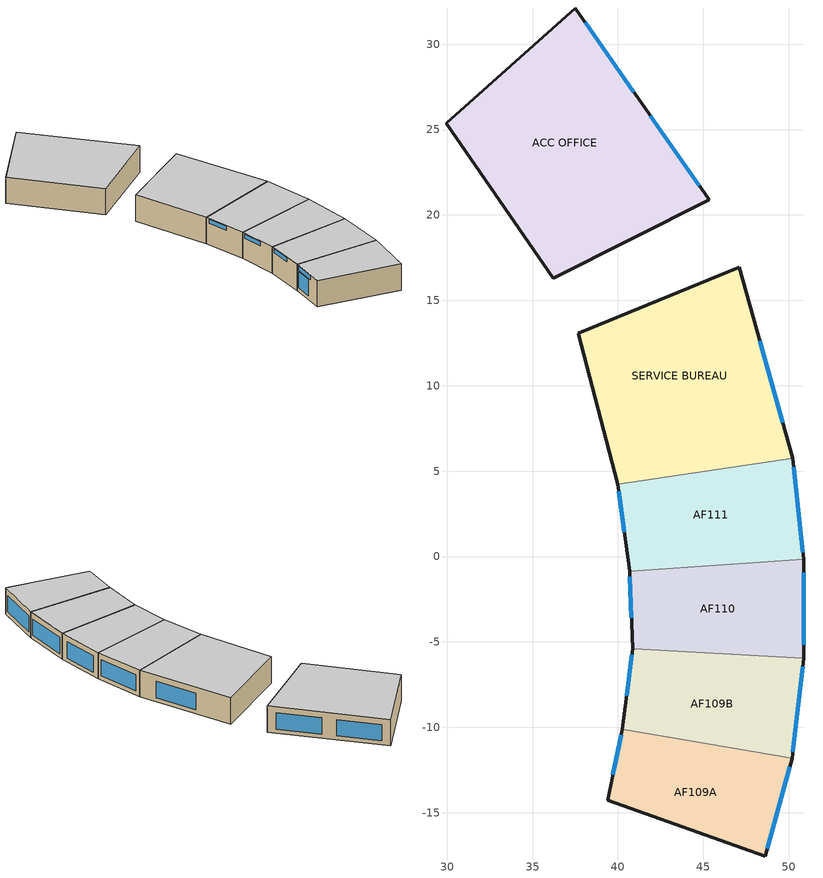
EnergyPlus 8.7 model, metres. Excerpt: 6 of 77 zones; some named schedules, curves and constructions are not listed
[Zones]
ACC OFFICE
 floor adiabatic (SAFAD_ConcreteFloor): 37.5,32.12 45.33,20.9 36.22,16.3 29.95,25.38 z7.63
 wall outside (SAFAD_ConcreteWall): 37.5,32.12 29.95,25.38 36.22,16.3 45.33,20.9 37.5,32.12 z7.63:10.87
 window (SAFAD_Window): 40.93,27.2 38.07,31.3 / 44.76,21.72 41.9,25.82 z8.13:10.13
 ceiling adiabatic (SAFAD_ConcreteRoof): 29.95,25.38 36.22,16.3 45.33,20.9 37.5,32.12 z10.87
SERVICE BUREAU
 floor adiabatic (SAFAD_ConcreteFloor): 47.08,16.93 50.23,5.75 39.99,4.22 37.66,13.06 z7.63
 wall outside (SAFAD_ConcreteWall): 50.23,5.75 47.08,16.93 37.66,13.06 39.99,4.22 z7.63:10.87
 wall adiabatic (SAFAD_PlyboardWall): 39.99,4.22 50.23,5.75 z7.63:10.87
 window (SAFAD_Window): 49.65,7.83 48.29,12.64 z8.13:10.13
 ceiling adiabatic (SAFAD_ConcreteRoof): 37.66,13.06 39.99,4.22 50.23,5.75 47.08,16.93 z10.87
AF111
 floor adiabatic (SAFAD_ConcreteFloor): 50.23,5.75 50.87,-0.15 40.68,-0.86 39.99,4.22 z7.63
 wall outside (SAFAD_ConcreteWall): 50.87,-0.15 50.23,5.75 / 39.99,4.22 40.68,-0.86 z7.63:10.87
 wall adiabatic (SAFAD_PlyboardWall): 50.23,5.75 39.99,4.22 / 40.68,-0.86 50.87,-0.15 z7.63:10.87
 window (SAFAD_Window): 50.83,0.26 50.29,5.23 z8.13:10.13; 40.04,3.81 40.37,1.44 z10.27:10.77
 ceiling adiabatic (SAFAD_ConcreteRoof): 39.99,4.22 40.68,-0.86 50.87,-0.15 50.23,5.75 z10.87
AF109B
 floor adiabatic (SAFAD_ConcreteFloor): 50.87,-5.96 50.19,-11.81 40.25,-10.1 40.85,-5.41 z7.63
 wall outside (SAFAD_ConcreteWall): 40.85,-5.41 40.25,-10.1 / 50.19,-11.81 50.87,-5.96 z7.63:10.87
 wall adiabatic (SAFAD_PlyboardWall): 50.87,-5.96 40.85,-5.41 / 40.25,-10.1 50.19,-11.81 z7.63:10.87
 window (SAFAD_Window): 50.23,-11.41 50.81,-6.45 z8.13:10.13; 40.81,-5.75 40.5,-8.13 z10.27:10.77
 ceiling adiabatic (SAFAD_ConcreteRoof): 40.85,-5.41 40.25,-10.1 50.19,-11.81 50.87,-5.96 z10.87
AF109A
 floor adiabatic (SAFAD_ConcreteFloor): 50.19,-11.81 48.62,-17.53 39.4,-14.27 40.25,-10.1 z7.63
 wall outside (SAFAD_ConcreteWall): 40.25,-10.1 39.4,-14.27 48.62,-17.53 50.19,-11.81 z7.63:10.87
 wall adiabatic (SAFAD_PlyboardWall): 50.19,-11.81 40.25,-10.1 z7.63:10.87
 window (SAFAD_Window): 48.73,-17.12 50.05,-12.3 / 40.18,-10.44 39.78,-12.4 z8.13:10.13; 40.19,-10.43 39.7,-12.78 z10.27:10.77
 ceiling adiabatic (SAFAD_ConcreteRoof): 40.25,-10.1 39.4,-14.27 48.62,-17.53 50.19,-11.81 z10.87
AF110
 floor adiabatic (SAFAD_ConcreteFloor): 50.87,-0.15 50.87,-5.96 40.85,-5.41 40.68,-0.86 z7.63
 wall outside (SAFAD_ConcreteWall): 40.68,-0.86 40.85,-5.41 / 50.87,-5.96 50.87,-0.15 z7.63:10.87
 wall adiabatic (SAFAD_PlyboardWall): 50.87,-0.15 40.68,-0.86 / 40.85,-5.41 50.87,-5.96 z7.63:10.87
 window (SAFAD_Window): 50.87,-5.16 50.87,-0.96 z8.13:10.13; 40.69,-1.18 40.78,-3.57 z10.27:10.77
 ceiling adiabatic (SAFAD_ConcreteRoof): 40.68,-0.86 40.85,-5.41 50.87,-5.96 50.87,-0.15 z10.87
[ZoneList]
ZoneWithIdenticalCoolingSetpoints: AF101, AF102, AF103, AF104, AF109A, AF109B, AF110, AF111, AF207, AF208, AF209, AF210, AF211, AF212, AF213, AF214, AF215, AF304, AF306, AF1B12A, AF1B12B, AF1B12C, AF1B12D, AF1B12E, AF1B12F, CB1 CLASSROOM, CB2 CLASSROOM, CB3 CLASSROOM, CB4 CLASSROOM, CLINIC, GUIDANCE CONSELOR, GUIDANCE OFFICE, CREATIVE HUB, SERVICE BUREAU, ACC OFFICE, FINE ARTS DEPARTMENT, FACULTY ROOM_FINE ARTS, FACULTY ROOM_ARCHITECTURE, ARCHITECTURE DEPARTMENT, DEAN SECRETARY OFFICE, SAFAD CONFERENCE ROOM, DEAN OFFICE, AUXILLIARY OFFICES, IPD, VPPF, AF1B05, AF1B04, AF1B03
[ZoneControl:Thermostat]
ZoneCoolingSetpoint: Zone or ZoneList=ZoneWithIdenticalCoolingSetpoints; Control Type Schedule=ACUControlType; Control 1=CoolingSetpoint
[ThermostatSetpoint:SingleCooling]
CoolingSetpoint: Setpoint Temperature Schedule=CoolingSetpointSchedule
[ZoneHVAC:WindowAirConditioner] Maximum Supply Air Flow Rate {m3/s}=0.31; Maximum Outdoor Air Flow Rate {m3/s}=0; Fan Placement=BlowThrough
Name | Availability Schedule | Supply Air Fan | DX Cooling Coil | Supply Air Fan Operating Mode Schedule | Cooling Convergence Tolerance
AF101WindAC1 | AF101LightEquipmentSchedule | AF101WindAC1Fan | AF101WindAC1DXCoil | AF101LightEquipmentSchedule | 0.001
AF101WindAC2 | AF101LightEquipmentSchedule | AF101WindAC2Fan | AF101WindAC2DXCoil | AF101LightEquipmentSchedule | 1
AF102WindAC1 | AF102LightEquipmentSchedule | AF102WindAC1Fan | AF102WindAC1DXCoil | AF102LightEquipmentSchedule | 0.001
AF102WindAC2 | AF102LightEquipmentSchedule | AF102WindAC2Fan | AF102WindAC2DXCoil | AF102LightEquipmentSchedule | 1
AF103WindAC1 | AF103LightEquipmentSchedule | AF103WindAC1Fan | AF103WindAC1DXCoil | AF103LightEquipmentSchedule | 0.001
AF103WindAC2 | AF103LightEquipmentSchedule | AF103WindAC2Fan | AF103WindAC2DXCoil | AF103LightEquipmentSchedule | 1
AF104WindAC1 | AF104LightEquipmentSchedule | AF104WindAC1Fan | AF104WindAC1DXCoil | AF104LightEquipmentSchedule | 0.001
AF104WindAC2 | AF104LightEquipmentSchedule | AF104WindAC2Fan | AF104WindAC2DXCoil | AF104LightEquipmentSchedule | 1
AF109AWindAC1 | AF109ALightEquipmentSchedule | AF109AWindAC1Fan | AF109AWindAC1DXCoil | AF109ALightEquipmentSchedule | 0.001
AF109AWindAC2 | AF109ALightEquipmentSchedule | AF109AWindAC2Fan | AF109AWindAC2DXCoil | AF109ALightEquipmentSchedule | 1
AF109BWindAC1 | AF109BLightEquipmentSchedule | AF109BWindAC1Fan | AF109BWindAC1DXCoil | AF109BLightEquipmentSchedule | 0.001
AF109BWindAC2 | AF109BLightEquipmentSchedule | AF109BWindAC2Fan | AF109BWindAC2DXCoil | AF109BLightEquipmentSchedule | 1
AF110WindAC1 | AF110LightEquipmentSchedule | AF110WindAC1Fan | AF110WindAC1DXCoil | AF110LightEquipmentSchedule | 0.001
AF110WindAC2 | AF110LightEquipmentSchedule | AF110WindAC2Fan | AF110WindAC2DXCoil | AF110LightEquipmentSchedule | 1
AF111WindAC1 | AF111LightEquipmentSchedule | AF111WindAC1Fan | AF111WindAC1DXCoil | AF111LightEquipmentSchedule | 0.001
AF111WindAC2 | AF111LightEquipmentSchedule | AF111WindAC2Fan | AF111WindAC2DXCoil | AF111LightEquipmentSchedule | 1
AF207WindAC1 | AF207LightEquipmentSchedule | AF207WindAC1Fan | AF207WindAC1DXCoil | AF207LightEquipmentSchedule | 0.001
AF207WindAC2 | AF207LightEquipmentSchedule | AF207WindAC2Fan | AF207WindAC2DXCoil | AF207LightEquipmentSchedule | 1
AF208WindAC1 | AF208LightEquipmentSchedule | AF208WindAC1Fan | AF208WindAC1DXCoil | AF208LightEquipmentSchedule | 0.001
AF208WindAC2 | AF208LightEquipmentSchedule | AF208WindAC2Fan | AF208WindAC2DXCoil | AF208LightEquipmentSchedule | 1
AF209WindAC1 | AF209LightEquipmentSchedule | AF209WindAC1Fan | AF209WindAC1DXCoil | AF209LightEquipmentSchedule | 0.001
AF209WindAC2 | AF209LightEquipmentSchedule | AF209WindAC2Fan | AF209WindAC2DXCoil | AF209LightEquipmentSchedule | 1
AF210WindAC1 | AF210LightEquipmentSchedule | AF210WindAC1Fan | AF210WindAC1DXCoil | AF210LightEquipmentSchedule | 0.001
AF210WindAC2 | AF210LightEquipmentSchedule | AF210WindAC2Fan | AF210WindAC2DXCoil | AF210LightEquipmentSchedule | 1
AF211WindAC1 | AF211LightEquipmentSchedule | AF211WindAC1Fan | AF211WindAC1DXCoil | AF211LightEquipmentSchedule | 0.001
AF211WindAC2 | AF211LightEquipmentSchedule | AF211WindAC2Fan | AF211WindAC2DXCoil | AF211LightEquipmentSchedule | 1
AF212WindAC1 | AF212LightEquipmentSchedule | AF212WindAC1Fan | AF212WindAC1DXCoil | AF212LightEquipmentSchedule | 0.001
AF212WindAC2 | AF212LightEquipmentSchedule | AF212WindAC2Fan | AF212WindAC2DXCoil | AF212LightEquipmentSchedule | 1
AF213WindAC1 | AF213LightEquipmentSchedule | AF213WindAC1Fan | AF213WindAC1DXCoil | AF213LightEquipmentSchedule | 0.001
AF213WindAC2 | AF213LightEquipmentSchedule | AF213WindAC2Fan | AF213WindAC2DXCoil | AF213LightEquipmentSchedule | 1
AF214WindAC1 | AF214LightEquipmentSchedule | AF214WindAC1Fan | AF214WindAC1DXCoil | AF214LightEquipmentSchedule | 0.001
AF214WindAC2 | AF214LightEquipmentSchedule | AF214WindAC2Fan | AF214WindAC2DXCoil | AF214LightEquipmentSchedule | 1
AF215WindAC1 | AF215LightEquipmentSchedule | AF215WindAC1Fan | AF215WindAC1DXCoil | AF215LightEquipmentSchedule | 0.001
AF215WindAC2 | AF215LightEquipmentSchedule | AF215WindAC2Fan | AF215WindAC2DXCoil | AF215LightEquipmentSchedule | 1
AF304WindAC1 | AF304LightEquipmentSchedule | AF304WindAC1Fan | AF304WindAC1DXCoil | AF304LightEquipmentSchedule | 0.001
AF304WindAC2 | AF304LightEquipmentSchedule | AF304WindAC2Fan | AF304WindAC2DXCoil | AF304LightEquipmentSchedule | 1
AF306WindAC1 | AF306LightEquipmentSchedule | AF306WindAC1Fan | AF306WindAC1DXCoil | AF306LightEquipmentSchedule | 0.001
AF306WindAC2 | AF306LightEquipmentSchedule | AF306WindAC2Fan | AF306WindAC2DXCoil | AF306LightEquipmentSchedule | 1
AF1B12AWindAC1 | AF1B12aLightEquipmentSchedule | AF1B12AWindAC1Fan | AF1B12AWindAC1DXCoil | AF1B12aLightEquipmentSchedule | 0.001
AF1B12AWindAC2 | AF1B12aLightEquipmentSchedule | AF1B12AWindAC2Fan | AF1B12AWindAC2DXCoil | AF1B12aLightEquipmentSchedule | 1
AF1B12BWindAC1 | AF1B12bLightEquipmentSchedule | AF1B12BWindAC1Fan | AF1B12BWindAC1DXCoil | AF1B12bLightEquipmentSchedule | 0.001
AF1B12BWindAC2 | AF1B12bLightEquipmentSchedule | AF1B12BWindAC2Fan | AF1B12BWindAC2DXCoil | AF1B12bLightEquipmentSchedule | 1
AF1B12CWindAC1 | AF1B12cLightEquipmentSchedule | AF1B12CWindAC1Fan | AF1B12CWindAC1DXCoil | AF1B12cLightEquipmentSchedule | 0.001
AF1B12CWindAC2 | AF1B12cLightEquipmentSchedule | AF1B12CWindAC2Fan | AF1B12CWindAC2DXCoil | AF1B12cLightEquipmentSchedule | 1
AF1B12DWindAC1 | AF1B12dLightEquipmentSchedule | AF1B12DWindAC1Fan | AF1B12DWindAC1DXCoil | AF1B12dLightEquipmentSchedule | 0.001
AF1B12DWindAC2 | AF1B12dLightEquipmentSchedule | AF1B12DWindAC2Fan | AF1B12DWindAC2DXCoil | AF1B12dLightEquipmentSchedule | 1
AF1B12EWindAC1 | AF1B12eLightEquipmentSchedule | AF1B12EWindAC1Fan | AF1B12EWindAC1DXCoil | AF1B12eLightEquipmentSchedule | 0.001
AF1B12EWindAC2 | AF1B12eLightEquipmentSchedule | AF1B12EWindAC2Fan | AF1B12EWindAC2DXCoil | AF1B12eLightEquipmentSchedule | 1
AF1B12FWindAC1 | AF1B12fLightEquipmentSchedule | AF1B12FWindAC1Fan | AF1B12FWindAC1DXCoil | AF1B12fLightEquipmentSchedule | 0.001
AF1B12FWindAC2 | AF1B12fLightEquipmentSchedule | AF1B12FWindAC2Fan | AF1B12FWindAC2DXCoil | AF1B12fLightEquipmentSchedule | 1
AFCB1WindAC1 | AFCB1LightEquipmentSchedule | AFCB1WindAC1Fan | AFCB1WindAC1DXCoil | AFCB1LightEquipmentSchedule | 0.001
AFCB1WindAC2 | AFCB1LightEquipmentSchedule | AFCB1WindAC2Fan | AFCB1WindAC2DXCoil | AFCB1LightEquipmentSchedule | 1
AFCB2WindAC1 | AFCB2LightEquipmentSchedule | AFCB2WindAC1Fan | AFCB2WindAC1DXCoil | AFCB2LightEquipmentSchedule | 0.001
AFCB2WindAC2 | AFCB2LightEquipmentSchedule | AFCB2WindAC2Fan | AFCB2WindAC2DXCoil | AFCB2LightEquipmentSchedule | 1
AFCB3WindAC1 | AFCB3LightEquipmentSchedule | AFCB3WindAC1Fan | AFCB3WindAC1DXCoil | AFCB3LightEquipmentSchedule | 0.001
AFCB3WindAC2 | AFCB3LightEquipmentSchedule | AFCB3WindAC2Fan | AFCB3WindAC2DXCoil | AFCB3LightEquipmentSchedule | 1
AFCB4WindAC1 | AFCB4LightEquipmentSchedule | AFCB4WindAC1Fan | AFCB4WindAC1DXCoil | AFCB4LightEquipmentSchedule | 0.001
AFCB4WindAC2 | AFCB4LightEquipmentSchedule | AFCB4WindAC2Fan | AFCB4WindAC2DXCoil | AFCB4LightEquipmentSchedule | 1
ClinicWindAC1 | SAFADOffices_Schedule | ClinicWindAC1Fan | ClinicWindAC1DXCoil | SAFADOffices_Schedule | 0.001
CounselorWindAC1 | SAFADOffices_Schedule | CounselorWindAC1Fan | CounselorWindAC1DXCoil | SAFADOffices_Schedule | 0.001
GuidanceOfficeWindAC1 | SAFADOffices_Schedule | GuidanceOfficeWindAC1Fan | GuidanceOfficeWindAC1DXCoil | SAFADOffices_Schedule | 0.001
CreativeHubWindAC1 | SAFADOffices_Schedule | CreativeHubWindAC1Fan | CreativeHubWindAC1DXCoil | SAFADOffices_Schedule | 0.001
CreativeHubOfficeWindAC1 | SAFADOffices_Schedule | CreativeHubOfficeWindAC1Fan | CreativeHubOfficeWindAC1DXCoil | SAFADOffices_Schedule | 1
DiscussionRoomWindAC1 | SAFADOffices_Schedule | DiscussionRoomWindAC1Fan | DiscussionRoomWindAC1DXCoil | SAFADOffices_Schedule | 1
ServiceBureauWindAC1 | SAFADOffices_Schedule | ServiceBureauWindAC1Fan | ServiceBureauWindAC1DXCoil | SAFADOffices_Schedule | 0.001
ServiceBureauWindAC2 | SAFADOffices_Schedule | ServiceBureauWindAC2Fan | ServiceBureauWindAC2DXCoil | SAFADOffices_Schedule | 1
ServiceBureauWindAC3 | SAFADOffices_Schedule | ServiceBureauWindAC3Fan | ServiceBureauWindAC3DXCoil | SAFADOffices_Schedule | 1
ServiceBureauWindAC4 | SAFADOffices_Schedule | ServiceBureauWindAC4Fan | ServiceBureauWindAC4DXCoil | SAFADOffices_Schedule | 1
ACCWindAC1 | SAFADOffices_Schedule | ACCWindAC1Fan | ACCWindAC1DXCoil | SAFADOffices_Schedule | 0.001
ACCWindAC2 | SAFADOffices_Schedule | ACCWindAC2Fan | ACCWindAC2DXCoil | SAFADOffices_Schedule | 1
FineArtsDeptWindAC1 | SAFADOffices_Schedule | FineArtsDeptWindAC1Fan | FineArtsDeptWindAC1DXCoil | SAFADOffices_Schedule | 0.001
FineArtsDeptWindAC2 | SAFADOffices_Schedule | FineArtsDeptWindAC2Fan | FineArtsDeptWindAC2DXCoil | SAFADOffices_Schedule | 1
FineArtsFacultyWindAC1 | SAFADOffices_Schedule | FineArtsFacultyWindAC1Fan | FineArtsFacultyWindAC1DXCoil | SAFADOffices_Schedule | 0.001
FineArtsFacultyWindAC2 | SAFADOffices_Schedule | FineArtsFacultyWindAC2Fan | FineArtsFacultyWindAC2DXCoil | SAFADOffices_Schedule | 1
ArchiFacultyWindAC1 | SAFADOffices_Schedule | ArchiFacultyWindAC1Fan | ArchiFacultyWindAC1DXCoil | SAFADOffices_Schedule | 0.001
ArchiFacultyWindAC2 | SAFADOffices_Schedule | ArchiFacultyWindAC2Fan | ArchiFacultyWindAC2DXCoil | SAFADOffices_Schedule | 1
ArchiFacultyWindAC3 | SAFADOffices_Schedule | ArchiFacultyWindAC3Fan | ArchiFacultyWindAC3DXCoil | SAFADOffices_Schedule | 1
ArchiDeptWindAC1 | SAFADOffices_Schedule | ArchiDeptWindAC1Fan | ArchiDeptWindAC1DXCoil | SAFADOffices_Schedule | 0.001
ArchiDeptWindAC2 | SAFADOffices_Schedule | ArchiDeptWindAC2Fan | ArchiDeptWindAC2DXCoil | SAFADOffices_Schedule | 1
DeanSecWindAC1 | SAFADOffices_Schedule | DeanSecWindAC1Fan | DeanSecWindAC1DXCoil | SAFADOffices_Schedule | 0.001
SAFADConfWindAC1 | SAFADOffices_Schedule | SAFADConfWindAC1Fan | SAFADConfWindAC1DXCoil | SAFADOffices_Schedule | 0.001
DeanOfficeWindAC1 | SAFADOffices_Schedule | DeanOfficeWindAC1Fan | DeanOfficeWindAC1DXCoil | SAFADOffices_Schedule | 0.001
AuxOfficesWindAC1 | SAFADOffices_Schedule | AuxOfficesWindAC1Fan | AuxOfficesWindAC1DXCoil | SAFADOffices_Schedule | 0.001
AuxOfficesWindAC2 | SAFADOffices_Schedule | AuxOfficesWindAC2Fan | AuxOfficesWindAC2DXCoil | SAFADOffices_Schedule | 1
AuxOfficesWindAC3 | SAFADOffices_Schedule | AuxOfficesWindAC3Fan | AuxOfficesWindAC3DXCoil | SAFADOffices_Schedule | 1
IPDWindAC1 | SAFADOffices_Schedule | IPDWindAC1Fan | IPDWindAC1DXCoil | SAFADOffices_Schedule | 0.001
IPDWindAC2 | SAFADOffices_Schedule | IPDWindAC2Fan | IPDWindAC2DXCoil | SAFADOffices_Schedule | 1
VPPFWindAC1 | SAFADOffices_Schedule | VPPFWindAC1Fan | VPPFWindAC1DXCoil | SAFADOffices_Schedule | 0.001
FilmRoomWindAC | EverydayON | FilmRoomWindACFan | FilmRoomWindACDXCoil | EverydayON | 0.001
ServerRoomWindAC | EverydayON | ServerRoomWindACFan | ServerRoomWindACDXCoil | EverydayON | 0.001
LockedRoomWindAC | EverydayON | LockedRoomWindACFan | LockedRoomWindACDXCoil | EverydayON | 0.001
[Fan:OnOff] Fan Total Efficiency=0.403165; Pressure Rise {Pa}=75; Maximum Flow Rate {m3/s}=0.31; Motor Efficiency=0.9; Motor In Airstream Fraction=1
Name | Availability Schedule
AF101WindAC1Fan; AF101WindAC2Fan | AF101LightEquipmentSchedule
AF102WindAC1Fan; AF102WindAC2Fan | AF102LightEquipmentSchedule
AF103WindAC1Fan; AF103WindAC2Fan | AF103LightEquipmentSchedule
AF104WindAC1Fan; AF104WindAC2Fan | AF104LightEquipmentSchedule
AF109AWindAC1Fan; AF109AWindAC2Fan | AF109ALightEquipmentSchedule
AF109BWindAC1Fan; AF109BWindAC2Fan | AF109BLightEquipmentSchedule
AF110WindAC1Fan; AF110WindAC2Fan | AF110LightEquipmentSchedule
AF111WindAC1Fan; AF111WindAC2Fan | AF111LightEquipmentSchedule
AF207WindAC1Fan; AF207WindAC2Fan | AF207LightEquipmentSchedule
AF208WindAC1Fan; AF208WindAC2Fan | AF208LightEquipmentSchedule
AF209WindAC1Fan; AF209WindAC2Fan | AF209LightEquipmentSchedule
AF210WindAC1Fan; AF210WindAC2Fan | AF210LightEquipmentSchedule
AF211WindAC1Fan; AF211WindAC2Fan | AF211LightEquipmentSchedule
AF212WindAC1Fan; AF212WindAC2Fan | AF212LightEquipmentSchedule
AF213WindAC1Fan; AF213WindAC2Fan | AF213LightEquipmentSchedule
AF214WindAC1Fan; AF214WindAC2Fan | AF214LightEquipmentSchedule
AF215WindAC1Fan; AF215WindAC2Fan | AF215LightEquipmentSchedule
AF304WindAC1Fan; AF304WindAC2Fan | AF304LightEquipmentSchedule
AF306WindAC1Fan; AF306WindAC2Fan | AF306LightEquipmentSchedule
AF1B12AWindAC1Fan; AF1B12AWindAC2Fan | AF1B12aLightEquipmentSchedule
AF1B12BWindAC1Fan; AF1B12BWindAC2Fan | AF1B12bLightEquipmentSchedule
AF1B12CWindAC1Fan; AF1B12CWindAC2Fan | AF1B12cLightEquipmentSchedule
AF1B12DWindAC1Fan; AF1B12DWindAC2Fan | AF1B12dLightEquipmentSchedule
AF1B12EWindAC1Fan; AF1B12EWindAC2Fan | AF1B12eLightEquipmentSchedule
AF1B12FWindAC1Fan; AF1B12FWindAC2Fan | AF1B12fLightEquipmentSchedule
AFCB1WindAC1Fan; AFCB1WindAC2Fan | AFCB1LightEquipmentSchedule
AFCB2WindAC1Fan; AFCB2WindAC2Fan | AFCB2LightEquipmentSchedule
AFCB3WindAC1Fan; AFCB3WindAC2Fan | AFCB3LightEquipmentSchedule
AFCB4WindAC1Fan; AFCB4WindAC2Fan | AFCB4LightEquipmentSchedule
ClinicWindAC1Fan; CounselorWindAC1Fan; GuidanceOfficeWindAC1Fan; CreativeHubWindAC1Fan; CreativeHubOfficeWindAC1Fan; DiscussionRoomWindAC1Fan; ServiceBureauWindAC1Fan; ServiceBureauWindAC2Fan; ServiceBureauWindAC3Fan; ServiceBureauWindAC4Fan; ACCWindAC1Fan; ACCWindAC2Fan; FineArtsDeptWindAC1Fan; FineArtsDeptWindAC2Fan; FineArtsFacultyWindAC1Fan; FineArtsFacultyWindAC2Fan; ArchiFacultyWindAC1Fan; ArchiFacultyWindAC2Fan; ArchiFacultyWindAC3Fan; ArchiDeptWindAC1Fan; ArchiDeptWindAC2Fan; DeanSecWindAC1Fan; SAFADConfWindAC1Fan; DeanOfficeWindAC1Fan; AuxOfficesWindAC1Fan; AuxOfficesWindAC2Fan; AuxOfficesWindAC3Fan; IPDWindAC1Fan; IPDWindAC2Fan; VPPFWindAC1Fan | SAFADOffices_Schedule
FilmRoomWindACFan; ServerRoomWindACFan; LockedRoomWindACFan | EverydayON
[Coil:Cooling:DX:SingleSpeed] Gross Rated Total Cooling Capacity {W}=6476; Gross Rated Sensible Heat Ratio=0.75; Gross Rated Cooling COP {W/W}=4.65726; Rated Air Flow Rate {m3/s}=0.31; Rated Evaporator Fan Power Per Volume Flow Rate {W/(m3/s)}=214; Total Cooling Capacity Function of Temperature Curve=WindACCoolCapFT; Total Cooling Capacity Function of Flow Fraction Curve=WindACCoolCapFFF; Energy Input Ratio Function of Temperature Curve=WindACEIRFT; Energy Input Ratio Function of Flow Fraction Curve=WindACEIRFFF; Part Load Fraction Correlation Curve=WindACPLFFPLR
Name | Availability Schedule
AF101WindAC1DXCoil; AF101WindAC2DXCoil | AF101LightEquipmentSchedule
AF102WindAC1DXCoil; AF102WindAC2DXCoil | AF102LightEquipmentSchedule
AF103WindAC1DXCoil; AF103WindAC2DXCoil | AF103LightEquipmentSchedule
AF104WindAC1DXCoil; AF104WindAC2DXCoil | AF104LightEquipmentSchedule
AF109AWindAC1DXCoil; AF109AWindAC2DXCoil | AF109ALightEquipmentSchedule
AF109BWindAC1DXCoil; AF109BWindAC2DXCoil | AF109BLightEquipmentSchedule
AF110WindAC1DXCoil; AF110WindAC2DXCoil | AF110LightEquipmentSchedule
AF111WindAC1DXCoil; AF111WindAC2DXCoil | AF111LightEquipmentSchedule
AF207WindAC1DXCoil; AF207WindAC2DXCoil | AF207LightEquipmentSchedule
AF208WindAC1DXCoil; AF208WindAC2DXCoil | AF208LightEquipmentSchedule
AF209WindAC1DXCoil; AF209WindAC2DXCoil | AF209LightEquipmentSchedule
AF210WindAC1DXCoil; AF210WindAC2DXCoil | AF210LightEquipmentSchedule
AF211WindAC1DXCoil; AF211WindAC2DXCoil | AF211LightEquipmentSchedule
AF212WindAC1DXCoil; AF212WindAC2DXCoil | AF212LightEquipmentSchedule
AF213WindAC1DXCoil; AF213WindAC2DXCoil | AF213LightEquipmentSchedule
AF214WindAC1DXCoil; AF214WindAC2DXCoil | AF214LightEquipmentSchedule
AF215WindAC1DXCoil; AF215WindAC2DXCoil | AF215LightEquipmentSchedule
AF304WindAC1DXCoil; AF304WindAC2DXCoil | AF304LightEquipmentSchedule
AF306WindAC1DXCoil; AF306WindAC2DXCoil | AF306LightEquipmentSchedule
AF1B12AWindAC1DXCoil; AF1B12AWindAC2DXCoil | AF1B12aLightEquipmentSchedule
AF1B12BWindAC1DXCoil; AF1B12BWindAC2DXCoil | AF1B12bLightEquipmentSchedule
AF1B12CWindAC1DXCoil; AF1B12CWindAC2DXCoil | AF1B12cLightEquipmentSchedule
AF1B12DWindAC1DXCoil; AF1B12DWindAC2DXCoil | AF1B12dLightEquipmentSchedule
AF1B12EWindAC1DXCoil; AF1B12EWindAC2DXCoil | AF1B12eLightEquipmentSchedule
AF1B12FWindAC1DXCoil; AF1B12FWindAC2DXCoil | AF1B12fLightEquipmentSchedule
AFCB1WindAC1DXCoil; AFCB1WindAC2DXCoil | AFCB1LightEquipmentSchedule
AFCB2WindAC1DXCoil; AFCB2WindAC2DXCoil | AFCB2LightEquipmentSchedule
AFCB3WindAC1DXCoil; AFCB3WindAC2DXCoil | AFCB3LightEquipmentSchedule
AFCB4WindAC1DXCoil; AFCB4WindAC2DXCoil | AFCB4LightEquipmentSchedule
ClinicWindAC1DXCoil; CounselorWindAC1DXCoil; GuidanceOfficeWindAC1DXCoil; CreativeHubWindAC1DXCoil; CreativeHubOfficeWindAC1DXCoil; DiscussionRoomWindAC1DXCoil; ServiceBureauWindAC1DXCoil; ServiceBureauWindAC2DXCoil; ServiceBureauWindAC3DXCoil; ServiceBureauWindAC4DXCoil; ACCWindAC1DXCoil; ACCWindAC2DXCoil; FineArtsDeptWindAC1DXCoil; FineArtsDeptWindAC2DXCoil; FineArtsFacultyWindAC1DXCoil; FineArtsFacultyWindAC2DXCoil; ArchiFacultyWindAC1DXCoil; ArchiFacultyWindAC2DXCoil; ArchiFacultyWindAC3DXCoil; ArchiDeptWindAC1DXCoil; ArchiDeptWindAC2DXCoil; DeanSecWindAC1DXCoil; SAFADConfWindAC1DXCoil; DeanOfficeWindAC1DXCoil; AuxOfficesWindAC1DXCoil; AuxOfficesWindAC2DXCoil; AuxOfficesWindAC3DXCoil; IPDWindAC1DXCoil; IPDWindAC2DXCoil; VPPFWindAC1DXCoil | SAFADOffices_Schedule
FilmRoomWindACDXCoil; ServerRoomWindACDXCoil; LockedRoomWindACDXCoil | EverydayON
[Schedule:Compact]
AF101ACUSchedule: Through: 12/31, For: Monday, Until: 10:30, 0, Until: 14:30, 1, Until: 16:00, 0, Until: 18:30, 1, Until: 24:00, 0, For: Wednesday, Until: 10:30, 0, Until: 14:30, 1, Until: 16:00, 0, Until: 18:30, 1, Until: 24:00, 0, For: Friday, Until: 10:30, 0, Until: 14:30, 1, Until: 16:00, 0, Until: 18:30, 1, Until: 24:00, 0, For: Tuesday, Until: 07:30, 0, Until: 10:00, 1, Until: 10:30, 0, Until: 20:00, 1, Until: 24:00, 0, For: Thursday, Until: 07:30, 0, Until: 10:00, 1, Until: 10:30, 0, Until: 20:00, 1, Until: 24:00, 0, For: Saturday, Until: 08:00, 0, Until: 11:00, 1, Until: 11:30, 0, Until: 17:30, 1, Until: 18:00, 0, Until: 21:00, 1, Until: 24:00, 0, For: Sunday, Until: 24:00, 0
ACUControlType: Through: 12/31, For: AllDays, Until: 24:00, 2
CoolingSetpointSchedule: Through: 12/31, For: AllDays, Until: 24:00, 26
AF102ACUSchedule: Through: 12/31, For: Monday, Until: 11:30, 0, Until: 18:30, 1, Until: 24:00, 0, For: Wednesday, Until: 11:30, 0, Until: 18:30, 1, Until: 24:00, 0, For: Friday, Until: 11:30, 0, Until: 18:30, 1, Until: 24:00, 0, For: Tuesday, Until: 07:30, 0, Until: 10:30, 1, Until: 12:00, 0, Until: 18:00, 1, Until: 24:00, 0, For: Thursday, Until: 07:30, 0, Until: 10:30, 1, Until: 12:00, 0, Until: 18:00, 1, Until: 24:00, 0, For: Sunday, Until: 24:00, 0
AF103ACUSchedule: Through: 12/31, For: Monday, Until: 07:30, 0, Until: 09:30, 1, Until: 10:30, 0, Until: 11:30, 1, Until: 12:30, 0, Until: 15:30, 1, Until: 17:30, 0, Until: 19:30, 1, Until: 24:00, 0, For: Wednesday, Until: 07:30, 0, Until: 09:30, 1, Until: 10:30, 0, Until: 11:30, 1, Until: 12:30, 0, Until: 13:30, 1, Until: 24:00, 0, For: Friday, Until: 07:30, 0, Until: 09:30, 1, Until: 10:30, 0, Until: 11:30, 1, Until: 12:30, 0, Until: 13:30, 1, Until: 24:00, 0, For: Tuesday, Until: 07:30, 0, Until: 10:30, 1, Until: 15:00, 0, Until: 16:30, 1, Until: 24:00, 0, For: Thursday, Until: 07:30, 0, Until: 10:30, 1, Until: 15:00, 0, Until: 16:30, 1, Until: 24:00, 0, For: Saturday, Until: 09:00, 0, Until: 12:00, 1, Until: 13:30, 0, Until: 16:30, 1, Until: 17:00, 0, Until: 20:00, 1, Until: 24:00, 0, For: Sunday, Until: 24:00, 0
AF104ACUSchedule: Through: 12/31, For: Monday, Until: 07:30, 0, Until: 09:30, 1, Until: 24:00, 0, For: Wednesday, Until: 07:30, 0, Until: 09:30, 1, Until: 24:00, 0, For: Friday, Until: 07:30, 0, Until: 12:30, 1, Until: 24:00, 0, For: Tuesday, Until: 12:30, 0, Until: 15:30, 1, Until: 16:00, 0, Until: 19:00, 1, Until: 24:00, 0, For: Thursday, Until: 07:30, 0, Until: 11:30, 1, Until: 12:30, 0, Until: 16:30, 1, Until: 24:00, 0, For: Saturday, Until: 15:30, 0, Until: 18:30, 1, Until: 24:00, 0, For: Sunday, Until: 24:00, 0
AF109AACUSchedule: Through: 12/31, For: Monday, Until: 07:30, 0, Until: 12:30, 1, Until: 24:00, 0, For: Tuesday, Until: 24:00, 0, For: Wednesday, Until: 24:00, 0, For: Thursday, Until: 24:00, 0, For: Friday, Until: 12:30, 0, Until: 20:30, 1, Until: 24:00, 0, For: Saturday, Until: 24:00, 0, For: Sunday, Until: 24:00, 0
AF109BACUSchedule: Through: 12/31, For: Monday, Until: 08:00, 0, Until: 13:00, 1, Until: 24:00, 0, For: Tuesday, Until: 15:00, 0, Until: 20:00, 1, Until: 24:00, 0, For: Wednesday, Until: 08:00, 0, Until: 13:00, 1, Until: 24:00, 0, For: Thursday, Until: 15:00, 0, Until: 20:00, 1, Until: 24:00, 0, For: Friday, Until: 24:00, 0, For: Saturday, Until: 24:00, 0, For: Sunday, Until: 24:00, 0
AF110ACUSchedule: Through: 12/31, For: Monday, Until: 08:00, 0, Until: 10:30, 1, Until: 24:00, 0, For: Tuesday, Until: 13:30, 0, Until: 20:00, 1, Until: 24:00, 0, For: Wednesday, Until: 08:00, 0, Until: 10:30, 1, Until: 14:30, 0, Until: 16:30, 1, Until: 24:00, 0, For: Thursday, Until: 09:00, 0, Until: 10:30, 1, Until: 15:00, 0, Until: 20:00, 1, Until: 24:00, 0, For: Friday, Until: 07:30, 0, Until: 12:30, 1, Until: 14:30, 0, Until: 16:00, 1, Until: 24:00, 0, For: Saturday, Until: 09:30, 0, Until: 11:00, 1, Until: 24:00, 0, For: Sunday, Until: 24:00, 0
AF111ACUSchedule: Through: 12/31, For: Monday, Until: 10:30, 0, Until: 13:00, 1, Until: 24:00, 0, For: Tuesday, Until: 09:30, 0, Until: 11:30, 1, Until: 13:30, 0, Until: 20:00, 1, Until: 24:00, 0, For: Wednesday, Until: 10:30, 0, Until: 13:00, 1, Until: 24:00, 0, For: Thursday, Until: 08:30, 0, Until: 10:00, 1, Until: 15:00, 0, Until: 20:00, 1, Until: 24:00, 0, For: Friday, Until: 08:30, 0, Until: 13:30, 1, Until: 24:00, 0, For: Saturday, Until: 24:00, 0, For: Sunday, Until: 24:00, 0
AF101LightEquipmentSchedule: Through: 12/31, For: Monday Wednesday Friday, Until: 10:30, 0, Until: 18:30, 1, Until: 24:00, 0, For: Tuesday Thursday, Until: 07:30, 0, Until: 20:00, 1, Until: 24:00, 0, For: Saturday, Until: 08:00, 0, Until: 21:00, 1, Until: 24:00, 0, For: Sunday, Until: 24:00, 0
AF102LightEquipmentSchedule: Through: 12/31, For: Monday Wednesday Friday, Until: 11:30, 0, Until: 18:30, 1, Until: 24:00, 0, For: Tuesday Thursday, Until: 07:30, 0, Until: 18:00, 1, Until: 24:00, 0, For: Saturday, Until: 08:00, 0, Until: 14:30, 1, Until: 24:00, 0, For: Sunday, Until: 24:00, 0
AF103LightEquipmentSchedule: Through: 12/31, For: Monday, Until: 07:30, 0, Until: 19:30, 1, Until: 24:00, 0, For: Tuesday Thursday, Until: 07:30, 0, Until: 16:30, 1, Until: 24:00, 0, For: Wednesday Friday, Until: 07:30, 0, Until: 13:30, 1, Until: 24:00, 0, For: Saturday, Until: 09:00, 0, Until: 20:00, 1, Until: 24:00, 0, For: Sunday, Until: 24:00
AF104LightEquipmentSchedule: Through: 12/31, For: Monday Wednesday, Until: 07:30, 0, Until: 09:30, 1, Until: 24:00, 0, For: Tuesday, Until: 12:30, 0, Until: 19:00, 1, Until: 24:00, 0, For: Thursday, Until: 07:30, 0, Until: 16:30, 1, Until: 24:00, 0, For: Friday, Until: 07:30, 0, Until: 12:30, 1, Until: 24:00, 0, For: Saturday, Until: 15:30, 0, Until: 18:30, 1, Until: 24:00, 0, For: Sunday, Until: 24:00, 0
AF109ALightEquipmentSchedule: Through: 12/31, For: Monday, Until: 07:30, 0, Until: 12:30, 1, Until: 24:00, 0, For: Friday, Until: 12:30, 0, Until: 20:30, 1, Until: 24:00, 0, For: Tuesday Wednesday Thursday Saturday Sunday, Until: 24:00, 0
AF109BLightEquipmentSchedule: Through: 12/31, For: Monday Wednesday, Until: 08:00, 0, Until: 13:00, 1, Until: 24:00, 0, For: Tuesday Thursday, Until: 14:00, 0, Until: 20:00, 1, Until: 24:00, 0, For: Friday Saturday Sunday, Until: 24:00, 0
AF110LightEquipmentSchedule: Through: 12/31, For: Monday, Until: 08:00, 0, Until: 10:30, 1, Until: 24:00, 0, For: Tuesday, Until: 13:30, 0, Until: 20:00, 1, Until: 24:00, 0, For: Wednesday, Until: 08:00, 0, Until: 16:30, 1, Until: 24:00, 0, For: Thursday, Until: 08:00, 0, Until: 09:00, 1, Until: 24:00, 0, For: Friday, Until: 07:30, 0, Until: 16:00, 1, Until: 24:00, 0, For: Saturday, Until: 09:30, 0, Until: 11:00, 1, Until: 24:00, 0, For: Sunday, Until: 24:00, 0
AF111LightEquipmentSchedule: Through: 12/31, For: Monday, Until: 10:30, 0, Until: 13:00, 1, Until: 24:00, 0, For: Tuesday, Until: 09:30, 0, Until: 20:00, 1, Until: 24:00, 0, For: Wednesday, Until: 10:30, 0, Until: 13:00, 1, Until: 24:00, 0, For: Thursday, Until: 08:30, 0, Until: 08:00, 1, Until: 24:00, 0, For: Friday, Until: 08:30, 0, Until: 13:30, 1, Until: 24:00, 0, For: Saturday Sunday, Until: 24:00, 0
AF207LightEquipmentSchedule: Through: 12/31, For: Tuesday, Until: 08:30, 0, Until: 17:30, 1, Until: 24:00, 0, For: Wednesday, Until: 09:30, 0, Until: 12:30, 1, Until: 24:00, 0, For: Friday, Until: 08:30, 0, Until: 15:30, 1, Until: 24:00, 0, For: Saturday, Until: 08:30, 0, Until: 11:30, 1, Until: 24:00, 0, For: Monday Thursday Sunday, Until: 24:00, 0
AF208LightEquipmentSchedule: Through: 12/31, For: Monday Wednesday, Until: 10:30, 0, Until: 17:30, 1, Until: 24:00, 0, For: Tuesday Thursday, Until: 07:30, 0, Until: 15:00, 1, Until: 24:00, 0, For: Friday, Until: 08:30, 0, Until: 17:30, 1, Until: 24:00, 0, For: Saturday, Until: 08:30, 0, Until: 21:00, 1, Until: 24:00, 0, For: Sunday, Until: 24:00, 0
AF209LightEquipmentSchedule: Through: 12/31, For: Monday Wednesday, Until: 08:30, 0, Until: 19:00, 1, Until: 24:00, 0, For: Tuesday Thursday, Until: 07:30, 0, Until: 18:00, 1, Until: 24:00, 0, For: Friday, Until: 09:30, 0, Until: 18:30, 1, Until: 24:00, 0, For: Saturday, Until: 08:00, 0, Until: 21:00, 1, Until: 24:00, 0, For: Sunday, Until: 24:00, 0
AF210LightEquipmentSchedule: Through: 12/31, For: Monday, Until: 07:30, 0, Until: 17:30, 1, Until: 24:00, 0, For: Tuesday, Until: 13:00, 0, Until: 17:30, 1, Until: 24:00, 0, For: Wednesday, Until: 07:30, 0, Until: 17:30, 1, Until: 24:00, 0, For: Thursday, Until: 13:00, 0, Until: 16:30, 1, Until: 24:00, 0, For: Friday, Until: 07:30, 0, Until: 16:30, 1, Until: 24:00, 0, For: Saturday, Until: 08:30, 0, Until: 16:30, 1, Until: 24:00, 0, For: Sunday, Until: 24:00, 0
AF211LightEquipmentSchedule: Through: 12/31, For: Monday Wednesday, Until: 09:00, 0, Until: 19:00, 1, Until: 24:00, 0, For: Tuesday Thursday, Until: 09:00, 0, Until: 16:30, 1, Until: 24:00, 0, For: Friday, Until: 13:00, 0, Until: 15:00, 1, Until: 24:00, 0, For: Saturday, Until: 09:30, 0, Until: 12:00, 1, Until: 24:00, 0, For: Sunday, Until: 24:00, 0
AF212LightEquipmentSchedule: Through: 12/31, For: Monday Wednesday Friday, Until: 12:30, 0, Until: 13:30, 1, Until: 24:00, 0, For: Tuesday Thursday, Until: 13:30, 0, Until: 15:00, 1, Until: 24:00, 0, For: Saturday Sunday, Until: 24:00, 0
AF213LightEquipmentSchedule; AF213ACUSchedule: Through: 12/31, For: Wednesday, Until: 13:30, 0, Until: 15:30, 1, Until: 24:00, 0, For: Monday Tuesday Thursday Friday Saturday Sunday, Until: 24:00, 0
AF214LightEquipmentSchedule: Through: 12/31, For: Monday Wednesday Friday, Until: 08:30, 0, Until: 17:30, 1, Until: 24:00, 0, For: Tuesday, Until: 12:30, 0, Until: 17:30, 1, Until: 24:00, 0, For: Thursday Saturday Sunday, Until: 24:00, 0
AF215LightEquipmentSchedule: Through: 12/31, For: Saturday, Until: 08:30, 0, Until: 11:30, 1, Until: 24:00, 0, For: Monday Tuesday Wednesday Thursday Friday Sunday, Until: 24:00, 0
AF304LightEquipmentSchedule: Through: 12/31, For: Monday Wednesday, Until: 13:30, 0, Until: 17:30, 1, Until: 24:00, 0, For: Tuesday, Until: 08:30, 0, Until: 17:30, 1, Until: 24:00, 0, For: Thursday, Until: 08:30, 0, Until: 16:30, 1, Until: 24:00, 0, For: Friday, Until: 13:30, 0, Until: 16:30, 1, Until: 24:00, 0, For: Saturday, Until: 08:00, 0, Until: 12:00, 1, Until: 24:00, 0, For: Sunday, Until: 24:00, 0
AF305LightEquipmentSchedule: Through: 12/31, For: Monday Wednesday, Until: 16:30, 0, Until: 20:30, 1, Until: 24:00, 0, For: Tuesday Thursday, Until: 08:00, 0, Until: 18:30, 1, Until: 24:00, 0, For: Friday Saturday, Until: 09:00, 0, Until: 11:30, 1, Until: 24:00, 0, For: Sunday, Until: 24:00, 0
AF306LightEquipmentSchedule: Through: 12/31, For: Monday Wednesday Friday Sunday, Until: 24:00, 0, For: Tuesday, Until: 08:00, 0, Until: 17:00, 1, Until: 24:00, 0, For: Thursday, Until: 13:30, 0, Until: 17:00, 1, Until: 24:00, 0, For: Saturday, Until: 08:00, 0, Until: 18:30, 1, Until: 24:00, 0
AF307LightEquipmentSchedule: Through: 12/31, For: Monday Tuesday Wednesday Friday, Until: 08:30, 0, Until: 16:30, 1, Until: 24:00, 0, For: Thursday, Until: 08:30, 0, Until: 13:30, 1, Until: 24:00, 0, For: Saturday Sunday, Until: 24:00, 0
AF308LightEquipmentSchedule: Through: 12/31, For: Weekdays, Until: 08:30, 0, Until: 16:30, 1, Until: 24:00, 0, For: Saturday, Until: 08:30, 0, Until: 15:30, 1, Until: 24:00, 0, For: Sunday, Until: 24:00, 0
AF1B03LightEquipmentSchedule: Through: 12/31, For: Monday Wednesday Friday, Until: 13:30, 0, Until: 17:30, 1, Until: 24:00, 0, For: Tuesday Thursday Saturday Sunday, Until: 24:00, 0
AF1B04LightEquipmentSchedule: Through: 12/31, For: Monday, Until: 08:30, 0, Until: 17:30, 1, Until: 24:00, 0, For: Tuesday Thursday Friday, Until: 08:30, 0, Until: 12:30, 1, Until: 24:00, 0, For: Wednesday Saturday Sunday, Until: 24:00, 0
AF2B06LightEquipmentSchedule: Through: 12/31, For: Monday Wednesday Friday, Until: 11:30, 0, Until: 14:30, 1, Until: 24:00, 0, For: Tuesday Thursday, Until: 09:00, 0, Until: 10:30, 1, Until: 24:00, 0, For: Saturday, Until: 09:30, 0, Until: 16:30, 1, Until: 24:00, 0, For: Sunday, Until: 24:00, 0
AF2B07aLightEquipmentSchedule: Through: 12/31, For: Monday Wednesday, Until: 08:30, 0, Until: 16:30, 1, Until: 24:00, 0, For: Tuesday Thursday, Until: 08:00, 0, Until: 19:30, 1, Until: 24:00, 0, For: Friday, Until: 13:30, 0, Until: 14:30, 1, Until: 24:00, 0, For: Weekends, Until: 24:00, 0
AF2B07bLightEquipmentSchedule: Through: 12/31, For: Monday Wednesday, Until: 08:30, 0, Until: 16:30, 1, Until: 24:00, 0, For: Tuesday Thursday, Until: 09:00, 0, Until: 16:00, 1, Until: 24:00, 0, For: Friday Saturday, Until: 09:30, 0, Until: 13:00, 1, Until: 24:00, 0, For: Sunday, Until: 24:00, 0
AF2B07cLightEquipmentSchedule: Through: 12/31, For: Monday Wednesday, Until: 08:30, 0, Until: 17:00, 1, Until: 24:00, 0, For: Tuesday, Until: 09:00, 0, Until: 17:00, 1, Until: 24:00, 0, For: Thursday, Until: 09:00, 0, Until: 18:30, 1, Until: 24:00, 0, For: Friday Saturday Sunday, Until: 24:00, 0
AF2B07eLightEquipmentSchedule; AF2B07eACUSchedule: Through: 12/31, For: Monday Wednesday, Until: 08:30, 0, Until: 12:30, 1, Until: 24:00, 0, For: Tuesday Thursday, Until: 08:30, 0, Until: 12:00, 1, Until: 24:00, 0, For: Friday Saturday Sunday, Until: 24:00, 0
AF2B07fLightEquipmentSchedule: Through: 12/31, For: Monday Wednesday, Until: 08:30, 0, Until: 10:30, 1, Until: 24:00, 0, For: Tuesday Thursday Friday Saturday Sunday, Until: 24:00, 0
AFCB4LightEquipmentSchedule: Through: 12/31, For: Monday Wednesday, Until: 07:30, 0, Until: 16:30, 1, Until: 24:00, 0, For: Tuesday, Until: 08:00, 0, Until: 16:30, 1, Until: 24:00, 0, For: Thursday, Until: 12:00, 0, Until: 16:30, 1, Until: 24:00, 0, For: Friday, Until: 07:30, 0, Until: 15:00, 1, Until: 24:00, 0, For: Saturday, Until: 10:30, 0, Until: 13:30, 1, Until: 24:00, 0, For: Sunday, Until: 24:00, 0
AFCB3LightEquipmentSchedule: Through: 12/31, For: Monday Wednesday Friday, Until: 07:30, 0, Until: 17:30, 1, Until: 24:00, 0, For: Tuesday Thursday, Until: 09:00, 0, Until: 20:00, 1, Until: 24:00, 0, For: Saturday, Until: 09:00, 0, Until: 15:30, 1, Until: 24:00, 0, For: Sunday, Until: 24:00, 0
AF2B07dLightEquipmentSchedule; AF2B07dACUSchedule: Through: 12/31, For: Monday Wednesday, Until: 08:30, 0, Until: 12:30, 1, Until: 24:00, 0, For: Tuesday Thursday, Until: 08:00, 0, Until: 11:30, 1, Until: 24:00, 0, For: Friday Saturday Sunday, Until: 24:00, 0
AF207ACUSchedule: Through: 12/31, For: Tuesday, Until: 08:30, 0, Until: 12:30, 1, Until: 13:30, 0, Until: 17:30, 1, Until: 24:00, 0, For: Wednesday, Until: 09:30, 0, Until: 12:30, 1, Until: 24:00, 0, For: Friday, Until: 08:30, 0, Until: 15:30, 1, Until: 24:00, 0, For: Saturday, Until: 08:30, 0, Until: 11:30, 1, Until: 24:00, 0, For: Monday Thursday Sunday, Until: 24:00, 0
AF208ACUSchedule: Through: 12/31, For: Monday Wednesday, Until: 10:30, 0, Until: 15:30, 1, Until: 16:30, 0, Until: 17:30, 1, Until: 24:00, 0, For: Tuesday Thursday, Until: 07:30, 0, Until: 15:00, 1, Until: 24:00, 0, For: Friday, Until: 08:30, 0, Until: 13:30, 1, Until: 16:30, 0, Until: 17:30, 1, Until: 24:00, 0, For: Saturday, Until: 08:30, 0, Until: 17:30, 1, Until: 18:00, 0, Until: 21:00, 1, Until: 24:00, 0, For: Sunday, Until: 24:00, 0
AF209ACUSchedule: Through: 12/31, For: Monday Wednesday, Until: 08:30, 0, Until: 14:30, 1, Until: 16:30, 0, Until: 19:00, 1, Until: 24:00, 0, For: Tuesday Thursday, Until: 07:30, 0, Until: 09:00, 1, Until: 10:30, 0, Until: 12:00, 1, Until: 16:30, 0, Until: 18:00, 1, Until: 24:00, 0, For: Friday, Until: 09:30, 0, Until: 15:30, 1, Until: 16:30, 0, Until: 18:30, 1, Until: 24:00, 0, For: Saturday, Until: 08:00, 0, Until: 11:00, 1, Until: 11:30, 0, Until: 14:30, 1, Until: 18:00, 0, Until: 21:00, 1, Until: 24:00, 0, For: Sunday, Until: 24:00, 0
AF210ACUSchedule: Through: 12/31, For: Monday, Until: 07:30, 0, Until: 08:30, 1, Until: 13:30, 0, Until: 17:30, 1, Until: 24:00, 0, For: Tuesday, Until: 13:30, 0, Until: 17:30, 1, Until: 24:00, 0, For: Wednesday, Until: 07:30, 0, Until: 12:30, 1, Until: 13:30, 0, Until: 17:30, 1, Until: 24:00, 0, For: Thursday, Until: 13:30, 0, Until: 16:30, 1, Until: 24:00, 0, For: Friday, Until: 07:30, 0, Until: 12:30, 1, Until: 13:30, 0, Until: 16:30, 1, Until: 24:00, 0, For: Saturday, Until: 08:30, 0, Until: 12:30, 1, Until: 13:30, 0, Until: 16:30, 1, Until: 24:00, 0, For: Sunday, Until: 24:00, 0
AF211ACUSchedule: Through: 12/31, For: Monday Wednesday, Until: 09:00, 0, Until: 10:30, 1, Until: 13:00, 0, Until: 16:30, 1, Until: 17:30, 0, Until: 19:00, 1, Until: 24:00, 0, For: Tuesday Thursday, Until: 09:00, 0, Until: 10:30, 1, Until: 12:00, 0, Until: 16:30, 1, Until: 24:00, 0, For: Friday, Until: 13:00, 0, Until: 15:00, 1, Until: 24:00, 0, For: Saturday, Until: 09:30, 0, Until: 12:00, 1, Until: 24:00, 0, For: Sunday, Until: 24:00, 0
AF212ACUSchedule: Through: 12/31, For: Monday Wednesday Friday, Until: 12:30, 0, Until: 13:30, 1, Until: 24:00, 0, For: Tuesday Thursday, Until: 13:30, 0, Until: 15:00, 1, Until: 24:00, 0, For: Weekends, Until: 24:00, 0
AF214ACUSchedule: Through: 12/31, For: Monday Wednesday Friday, Until: 08:30, 0, Until: 12:30, 1, Until: 13:30, 0, Until: 17:30, 1, Until: 24:00, 0, For: Tuesday, Until: 12:30, 0, Until: 17:30, 1, Until: 24:00, 0, For: Thursday Saturday Sunday, Until: 24:00, 0
AF215ACUSchedule: Through: 12/31, For: Weekdays, Until: 24:00, 0, For: Saturday, Until: 08:30, 0, Until: 11:30, 1, Until: 24:00, 0, For: Sunday, Until: 24:00, 0
AF304ACUSchedule: Through: 12/31, For: Monday Wednesday, Until: 13:30, 0, Until: 17:30, 1, Until: 24:00, 0, For: Tuesday, Until: 08:30, 0, Until: 12:30, 1, Until: 13:30, 0, Until: 17:30, 1, Until: 24:00, 0, For: Thursday, Until: 08:30, 0, Until: 12:30, 1, Until: 13:30, 0, Until: 16:30, 1, Until: 24:00, 0, For: Friday, Until: 13:30, 0, Until: 16:30, 1, Until: 24:00, 0, For: Saturday, Until: 08:00, 0, Until: 12:00, 1, Until: 24:00, 0, For: Sunday, Until: 24:00, 0
AF306ACUSchedule: Through: 12/31, For: Monday Wednesday Friday Sunday, Until: 24:00, 0, For: Tuesday, Until: 08:00, 0, Until: 13:00, 1, Until: 13:30, 0, Until: 17:00, 1, Until: 24:00, 0, For: Thursday, Until: 13:30, 0, Until: 17:00, 1, Until: 24:00, 0, For: Saturday, Until: 08:00, 0, Until: 13:00, 1, Until: 13:30, 0, Until: 18:30, 1, Until: 24:00, 0
AF305ACUSchedule: Through: 12/31, For: Monday Wednesday, Until: 16:30, 0, Until: 20:30, 1, Until: 24:00, 0, For: Tuesday Thursday, Until: 08:00, 0, Until: 09:30, 1, Until: 12:00, 0, Until: 18:30, 1, Until: 24:00, 0, For: Friday Saturday, Until: 09:00, 0, Until: 11:30, 1, Until: 24:00, 0, For: Sunday, Until: 24:00, 0
AF307ACUSchedule: Through: 12/31, For: Monday Tuesday Wednesday, Until: 08:30, 0, Until: 16:30, 1, Until: 24:00, 0, For: Thursday, Until: 08:30, 0, Until: 13:30, 1, Until: 24:00, 0, For: Friday, Until: 08:30, 0, Until: 12:00, 1, Until: 13:00, 0, Until: 16:30, 1, Until: 24:00, 0, For: Weekends, Until: 24:00, 0
AF308ACUSchedule: Through: 12/31, For: Monday Wednesday, Until: 08:30, 0, Until: 16:30, 1, Until: 24:00, 0, For: Tuesday Thursday Friday, Until: 08:30, 0, Until: 12:00, 1, Until: 13:00, 0, Until: 16:30, 1, Until: 24:00, 0, For: Saturday, Until: 08:30, 0, Until: 15:30, 1, Until: 24:00, 0, For: Sunday, Until: 24:00, 0
AF1B03ACUSchedule: Through: 12/31, For: Monday Wednesday Friday, Until: 13:30, 0, Until: 17:30, 1, Until: 24:00, 0, For: Tuesday Thursday, Until: 24:00, 0, For: Weekends, Until: 24:00, 0
AF1B04ACUSchedule: Through: 12/31, For: Monday, Until: 08:30, 0, Until: 12:30, 1, Until: 13:30, 0, Until: 17:30, 1, Until: 24:00, 0, For: Tuesday Thursday Friday, Until: 08:30, 0, Until: 12:30, 1, Until: 24:00, 0, For: Wednesday, Until: 24:00, 0, For: Weekends, Until: 24:00, 0
AF2B06ACUSchedule: Through: 12/31, For: Monday Wednesday Friday, Until: 11:30, 0, Until: 14:30, 1, Until: 24:00, 0, For: Tuesday Thursday, Until: 09:00, 0, Until: 10:30, 1, Until: 24:00, 0, For: Saturday, Until: 09:30, 0, Until: 12:30, 1, Until: 13:30, 0, Until: 16:30, 1, Until: 24:00, 0, For: Sunday, Until: 24:00, 0
AF2B07aACUSchedule: Through: 12/31, For: Monday Wednesday, Until: 08:30, 0, Until: 12:30, 1, Until: 13:30, 0, Until: 16:30, 1, Until: 24:00, 0, For: Tuesday Thursday, Until: 08:00, 0, Until: 11:30, 1, Until: 16:00, 0, Until: 19:30, 1, Until: 24:00, 0, For: Friday, Until: 13:30, 0, Until: 14:30, 1, Until: 24:00, 0, For: Weekends, Until: 24:00, 0
AF2B07bACUSchedule: Through: 12/31, For: Monday Wednesday, Until: 08:30, 0, Until: 12:30, 1, Until: 13:00, 0, Until: 16:30, 1, Until: 24:00, 0, For: Tuesday Thursday, Until: 09:00, 0, Until: 16:00, 1, Until: 24:00, 0, For: Friday Saturday, Until: 09:30, 0, Until: 13:00, 1, Until: 24:00, 0, For: Sunday, Until: 24:00, 0
AF2B07cACUSchedule: Through: 12/31, For: Monday Wednesday, Until: 08:30, 0, Until: 12:30, 1, Until: 13:30, 0, Until: 17:00, 1, Until: 24:00, 0, For: Tuesday, Until: 09:00, 0, Until: 12:30, 1, Until: 13:30, 0, Until: 17:00, 1, Until: 24:00, 0, For: Thursday, Until: 09:00, 0, Until: 12:30, 1, Until: 13:30, 0, Until: 18:30, 1, Until: 24:00, 0, For: Friday Saturday Sunday, Until: 24:00, 0
AF2B07fACUSchedule: Through: 12/31, For: Monday Wednesday, Until: 08:00, 0, Until: 10:30, 1, Until: 24:00, 0, For: Tuesday Thursday Friday Saturday Sunday, Until: 24:00, 0
AFCB4ACUSchedule: Through: 12/31, For: Monday Wednesday, Until: 07:30, 0, Until: 11:30, 1, Until: 13:00, 0, Until: 16:30, 1, Until: 24:00, 0, For: Tuesday, Until: 08:00, 0, Until: 09:00, 1, Until: 12:00, 0, Until: 16:30, 1, Until: 24:00, 0, For: Thursday, Until: 12:00, 0, Until: 16:30, 1, Until: 24:00, 0, For: Friday, Until: 07:30, 0, Until: 11:30, 1, Until: 13:00, 0, Until: 15:00, 1, Until: 24:00, 0, For: Saturday, Until: 10:30, 0, Until: 13:30, 1, Until: 24:00, 0, For: Sunday, Until: 24:00, 0
AFCB3ACUSchedule: Through: 12/31, For: Monday Wednesday Friday, Until: 07:30, 0, Until: 08:30, 1, Until: 10:30, 0, Until: 11:30, 1, Until: 13:30, 0, Until: 16:00, 1, Until: 16:30, 0, Until: 17:30, 1, Until: 24:00, 0, For: Tuesday Thursday, Until: 09:00, 0, Until: 10:30, 1, Until: 12:00, 0, Until: 15:00, 1, Until: 18:30, 0, Until: 20:00, 1, Until: 24:00, 0, For: Saturday, Until: 09:00, 0, Until: 12:00, 1, Until: 12:30, 0, Until: 15:30, 1, Until: 24:00, 0, For: Sunday, Until: 24:00, 0
AF1B10aACUSchedule: Through: 12/31, For: Monday Wednesday, Until: 08:00, 0, Until: 11:30, 1, Until: 12:30, 0, Until: 14:00, 1, Until: 14:30, 0, Until: 17:30, 1, Until: 24:00, 0, For: Tuesday Thursday, Until: 13:30, 0, Until: 18:30, 1, Until: 24:00, 0, For: Friday, Until: 12:30, 0, Until: 18:30, 1, Until: 24:00, 0, For: Weekends, Until: 24:00, 0
AF1B10aLightEquipmentSchedule: Through: 12/31, For: Monday Wednesday, Until: 08:00, 0, Until: 17:30, 1, Until: 24:00, 0, For: Tuesday Thursday, Until: 13:30, 0, Until: 18:30, 1, Until: 24:00, 0, For: Friday, Until: 12:30, 0, Until: 18:30, 1, Until: 24:00, 0, For: Weekends, Until: 24:00, 0
AF1B10bACUSchedule: Through: 12/31, For: Monday Wednesday, Until: 14:30, 0, Until: 17:30, 1, Until: 24:00, 0, For: Tuesday Thursday, Until: 07:30, 0, Until: 10:30, 1, Until: 24:00, 0, For: Friday, Until: 09:30, 0, Until: 13:00, 1, Until: 14:30, 0, Until: 18:30, 1, Until: 24:00, 0, For: Saturday, Until: 09:30, 0, Until: 13:00, 1, Until: 24:00, 0, For: Sunday, Until: 24:00, 0
